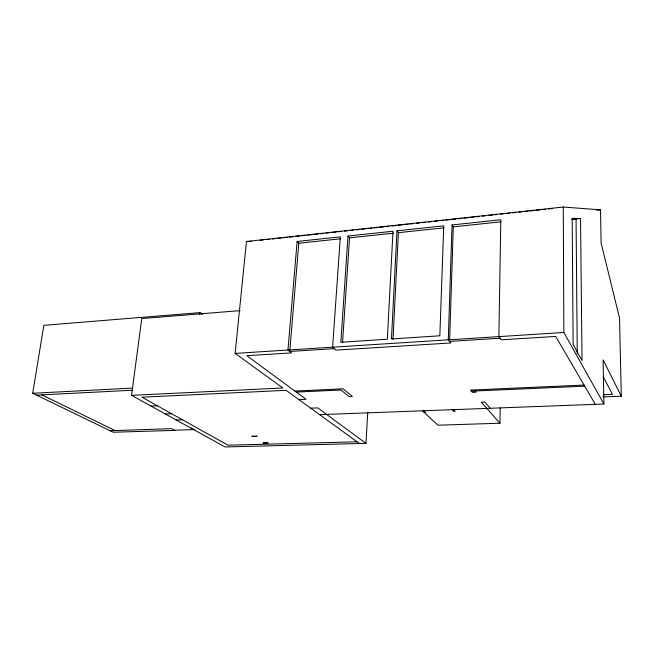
<?xml version="1.0" encoding="UTF-8"?>
<svg xmlns="http://www.w3.org/2000/svg" width="654" height="654" viewBox="0 0 654 654"><rect width="100%" height="100%" fill="white"/><g stroke="black" fill="none" stroke-linecap="round" stroke-linejoin="round"><path stroke-width="0.98" d="M422.419 410.802L437.927 425.198L499.991 423.228L500.228 407.916M595.336 404.344L555.712 336.418L501.185 339.818L498.888 336.614L500.8 219.752L452.037 224.943L448.284 339.835L450.9 342.958L335.927 350.127L332.616 347.192L340.325 236.854L297.112 241.465L287.964 350.029L291.529 352.898L246.82 355.686L306.088 399.316L298.903 399.627M449.666 339.369L453.296 226.864L452.037 224.943M396.986 230.813L391.46 338.96L439.84 335.796L443.739 225.834L396.986 230.813L398.4 232.669L393.005 339.475M240.092 310.625L141.746 318.58L131.568 395.343L225.107 446.968L365.954 443.363L367.728 412.314M347.993 236.037L340.84 342.263L387.34 339.222L392.997 231.238L347.993 236.037L349.555 237.843L342.541 342.737M289.836 350.462L298.804 243.214L297.112 241.465M131.568 395.343L282.863 387.994L235.129 353.397L246.452 241.498L563.274 207.032L600.536 209.852L601.108 243.051L619.518 318.016L621.3 396.21L603.053 396.937M199.748 314.623L199.977 312.62L43.851 325.332L32.7 393.267L113.224 432.245L174.871 430.397L171.618 428.664L110.109 430.741M260.055 240.312L263.096 239.977M266.145 239.65L269.186 239.315M272.236 238.988L275.277 238.653M277.312 238.432L281.367 237.991M283.403 237.77L287.458 237.337M289.493 237.116L293.548 236.674M295.583 236.454L299.638 236.012M301.674 235.792L305.729 235.35M307.764 235.129L311.827 234.688M313.855 234.467L317.918 234.026M319.945 233.805L322.986 233.47M326.035 233.143L329.085 232.808M332.126 232.481L336.189 232.039M338.216 231.818L341.265 231.483M344.306 231.156L347.356 230.821M350.397 230.494L353.446 230.159M356.487 229.832L359.536 229.497M361.564 229.276L365.627 228.835M367.654 228.614L371.717 228.181M373.745 227.96L377.808 227.518M379.835 227.298L383.898 226.856M385.925 226.636L388.975 226.3M392.016 225.973L396.079 225.532M398.106 225.311L402.169 224.87M404.197 224.649L408.26 224.208M410.287 223.987L413.336 223.652M416.385 223.325L419.427 222.989M422.476 222.662L425.517 222.327M428.566 222L431.607 221.665M434.657 221.338L437.698 221.003M440.747 220.676L443.788 220.341M445.824 220.12L449.878 219.679M451.914 219.466L455.969 219.025M458.004 218.804L462.059 218.362M464.095 218.142L468.15 217.7M470.185 217.48L474.24 217.038M476.276 216.817L479.317 216.482M482.366 216.155L485.407 215.82M488.456 215.493L492.519 215.052M494.547 214.831L497.588 214.496M500.637 214.169L503.686 213.833M506.727 213.506L509.777 213.171M512.818 212.844L515.867 212.509M518.908 212.182L521.957 211.847M524.999 211.52L528.048 211.185M530.075 210.964L534.138 210.531M536.166 210.31L540.229 209.869M542.256 209.648L545.305 209.313M548.346 208.986L552.409 208.544M596.53 210.277L600.536 209.852M298.804 243.214L340.906 238.759M349.555 237.843L393.43 233.2M398.4 232.669L444.001 227.845M453.296 226.864L500.89 221.82M571.604 219.425L580.539 218.493L582.027 360.558L573.141 344.503L572.176 218.313L580.539 218.493M235.129 353.397L563.862 332.477L603.879 404.025L319.618 414.644M289.755 351.468L334.276 348.664M449.6 341.396L500.04 338.224M32.7 393.267L132.615 388.108M36.542 395.122L132.133 390.274M294.897 391.076L343.048 388.803L352.343 396.398L349.04 396.545L340.979 390.013L296.287 392.098M584.079 385.043L470.447 390.086L472.458 392.343L476.079 392.187L475.033 391.002M471.403 391.166L584.741 386.179M151.017 406.077L157.385 405.799M603.266 394.746L612.455 394.37L603.176 376.598M165.364 413.998L171.626 413.745M310.699 408.178L317.754 407.892L365.954 443.363M246.452 241.498L251.504 241.318M176.237 419.999L182.417 419.762M424.184 412.445L425.582 412.396L423.817 410.753M174.528 430.218L194.05 429.572M357.084 441.802L228.009 445.194L141.951 397.191L286.092 390.34L359.471 443.535M572.266 218.886L576.06 218.959L577.269 353.667M41.864 394.853L115.071 430.569M191.197 428.002L194.377 429.752M199.977 312.62L202.397 314.443M452.061 409.69L453.712 411.366L455.135 411.309L453.492 409.641M499.991 423.228L481.221 402.177L484.761 402.038L490.255 408.268M621.3 396.21L603.119 359.913L603.879 404.025M563.274 207.032L563.862 332.477M256.548 436.161L251.798 436.3L257.087 436.488L256.548 436.161M267.649 442.856L262.973 442.979L268.165 443.167L267.649 442.856"/></g></svg>
